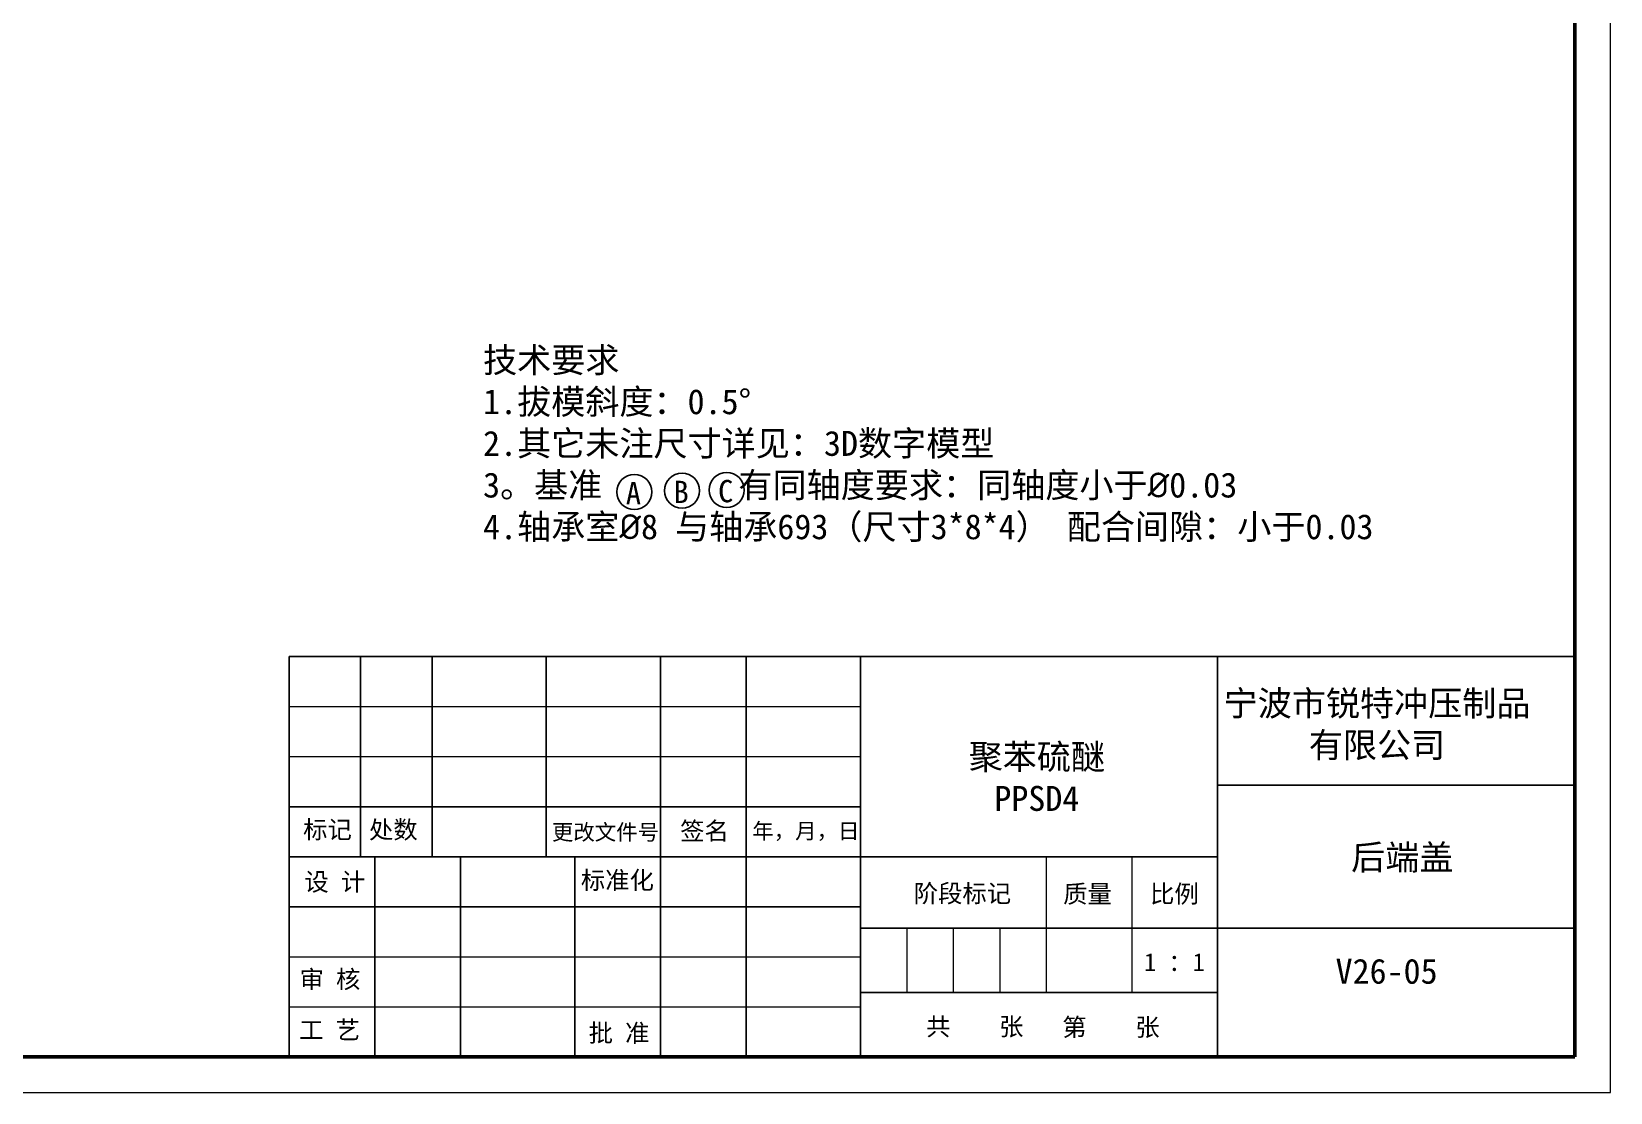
# Model space of a CAD drawing. Header units: millimetres. Extents: x 2517 to 4431, y 863 to 2540.
# Drawn here: x 4018.8 to 4124.9, y 923 to 994.3 of the extents above; entities that cross this region are included whole.
import ezdxf

# ---------------------------------------------------------------- set-up
doc = ezdxf.new("R2010")
doc.units = ezdxf.units.MM
for name, color, linetype, lineweight in [('实线', 7, 'Continuous', 25), ('引导线', 6, 'Continuous', 9), ('文本', 3, 'Continuous', 15), ('粗实线', 9, 'Continuous', 50)]:
    doc.layers.add(name, color=color, linetype=linetype, lineweight=lineweight)
doc.styles.get("Standard").update_dxf_attribs({"font": 'simfang.ttf'})

msp = doc.modelspace()

# ---------------------------------------------------------------- linework, layer by layer
at = {"layer": '实线'}
for p, q in [((4036.0856, 952.2565), (4122.4925, 952.2565)), ((4036.0946, 952.2565), (4036.0946, 925.3744)), ((4040.895, 952.2565), (4040.895, 938.8154)), ((4045.6954, 952.2565), (4045.6954, 938.8154)), ((4053.376, 952.2565), (4053.376, 938.8154)), ((4061.0566, 952.2565), (4061.0566, 925.3744)), ((4066.8171, 952.2565), (4066.8171, 925.3744)), ((4074.4977, 952.2565), (4074.4977, 925.3744)), ((4098.4906, 952.2565), (4098.4906, 925.3744)), ((4098.4906, 943.6158), (4122.4925, 943.6158)), ((4036.0856, 942.1757), (4074.4977, 942.1757)), ((4036.0856, 938.8154), (4074.4977, 938.8154)), ((4041.8551, 938.8154), (4041.8551, 925.3744)), ((4047.6155, 938.8154), (4047.6155, 925.3744)), ((4055.2961, 938.8154), (4055.2961, 925.3744)), ((4074.4977, 938.8154), (4098.4906, 938.8154)), ((4036.0856, 935.4552), (4074.4977, 935.4552)), ((4074.4977, 934.0151), (4122.4925, 934.0151)), ((4074.4977, 929.6947), (4098.4906, 929.6947)), ((4036.0856, 925.3744), (4122.4925, 925.3744))]:
    msp.add_line(p, q, dxfattribs=at)
at = {"layer": '实线', "color": 1, "ltscale": 0.1}
for centre in [(4062.5004, 963.4099), (4065.4941, 963.4526), (4059.293, 963.3244)]:
    msp.add_circle(centre, 1.1781, dxfattribs=at)
at = {"layer": '引导线'}
for p, q in [((4124.8927, 922.9742), (4124.8927, 1065.5456)), ((4036.0856, 948.8963), (4074.4977, 948.8963)), ((4036.0856, 945.536), (4074.4977, 945.536)), ((4036.0856, 932.0949), (4074.4977, 932.0949)), ((4036.0856, 928.7346), (4074.4977, 928.7346)), ((3923.2766, 922.9742), (4124.8927, 922.9742))]:
    msp.add_line(p, q, dxfattribs=at)
at = {"layer": '文本', "ltscale": 0.2}
for p, q in [((4086.9697, 938.8154), (4086.9697, 929.6947)), ((4092.7301, 938.8154), (4092.7301, 929.6947)), ((4077.6089, 934.0151), (4077.6089, 929.6947)), ((4080.7292, 934.0151), (4080.7292, 929.6947)), ((4083.8494, 934.0151), (4083.8494, 929.6947))]:
    msp.add_line(p, q, dxfattribs=at)
at = {"layer": '粗实线'}
for p, q in [((4122.4925, 925.3744), (4122.4925, 1063.1454)), ((3935.2775, 925.3744), (4122.4925, 925.3744))]:
    msp.add_line(p, q, dxfattribs=at)

# ---------------------------------------------------------------- texts
at = {"layer": '实线', "color": 1, "char_height": 1.5, "width": 2.977465, "attachment_point": 5}
for s, insert in [('A', (4059.2303, 963.2401)), ('B', (4062.4378, 963.3256)), ('C', (4065.4314, 963.3683))]:
    msp.add_mtext(s, dxfattribs=dict(at, insert=insert))
at = {"layer": '实线', "char_height": 1.68013, "attachment_point": 5}
for s, insert, width in [('宁波市锐特冲压制品\\P有限公司', (4109.2059, 947.628), 30.32873), ('聚苯硫醚\\PPPSD4 ', (4086.342, 944.1163), 18.899592), ('后端盖', (4110.9024, 938.6802), 22.082966), ('V26-05', (4109.8489, 931.1034), 22.082966)]:
    msp.add_mtext(s, dxfattribs=dict(at, insert=insert, width=width))
at = {"layer": '文本', "insert": (4049.1248, 966.4805), "char_height": 1.680134, "width": 73.539551, "attachment_point": 4}
msp.add_mtext('技术要求\\P1.拔模斜度：0.5°\\P2.其它未注尺寸详见：3D数字模型\\P3。基准        有同轴度要求：同轴度小于{\\fISOCPEUR|b0|i0|c0|p34;%%C}0.03\\P4.轴承室{\\fISOCPEUR|b0|i0|c0|p34;%%C}8 与轴承693（尺寸3*8*4） 配合间隙：小于0.03', dxfattribs=at)
at = {"layer": '文本', "ltscale": 0.2, "attachment_point": 5}
for s, insert, char_height, width in [('标记', (4038.6702, 940.5718), 1.2001, 6.966125), ('处数', (4043.0961, 940.5613), 1.2001, 6.966125), ('签名', (4064.0075, 940.4788), 1.2001, 6.966125), ('年，月，日', (4070.8204, 940.4685), 1.05608, 6.966125), ('更改文件号', (4057.3519, 940.4023), 1.05608, 15.451556), ('设 计', (4039.161, 937.0585), 1.2001, 6.966125), ('标准化', (4058.1534, 937.1677), 1.2001, 6.966125), ('阶段标记', (4081.3421, 936.2773), 1.2001, 6.966125), ('质量', (4089.7489, 936.2494), 1.2001, 6.966125), ('比例', (4095.5915, 936.2494), 1.2001, 6.966125), ('1 ：1', (4095.5848, 931.7198), 1.2001, 6.966125), ('审 核', (4038.8331, 930.5105), 1.2001, 6.966125), ('工 艺', (4038.814, 927.1273), 1.2001, 6.966125), ('批 准', (4058.2627, 926.9035), 1.2001, 6.966125), ('共    张', (4082.1727, 927.3332), 1.2001, 6.966125), ('第    张', (4091.3253, 927.2899), 1.2001, 6.966125)]:
    msp.add_mtext(s, dxfattribs=dict(at, insert=insert, char_height=char_height, width=width))

doc.saveas('drawing.dxf')
